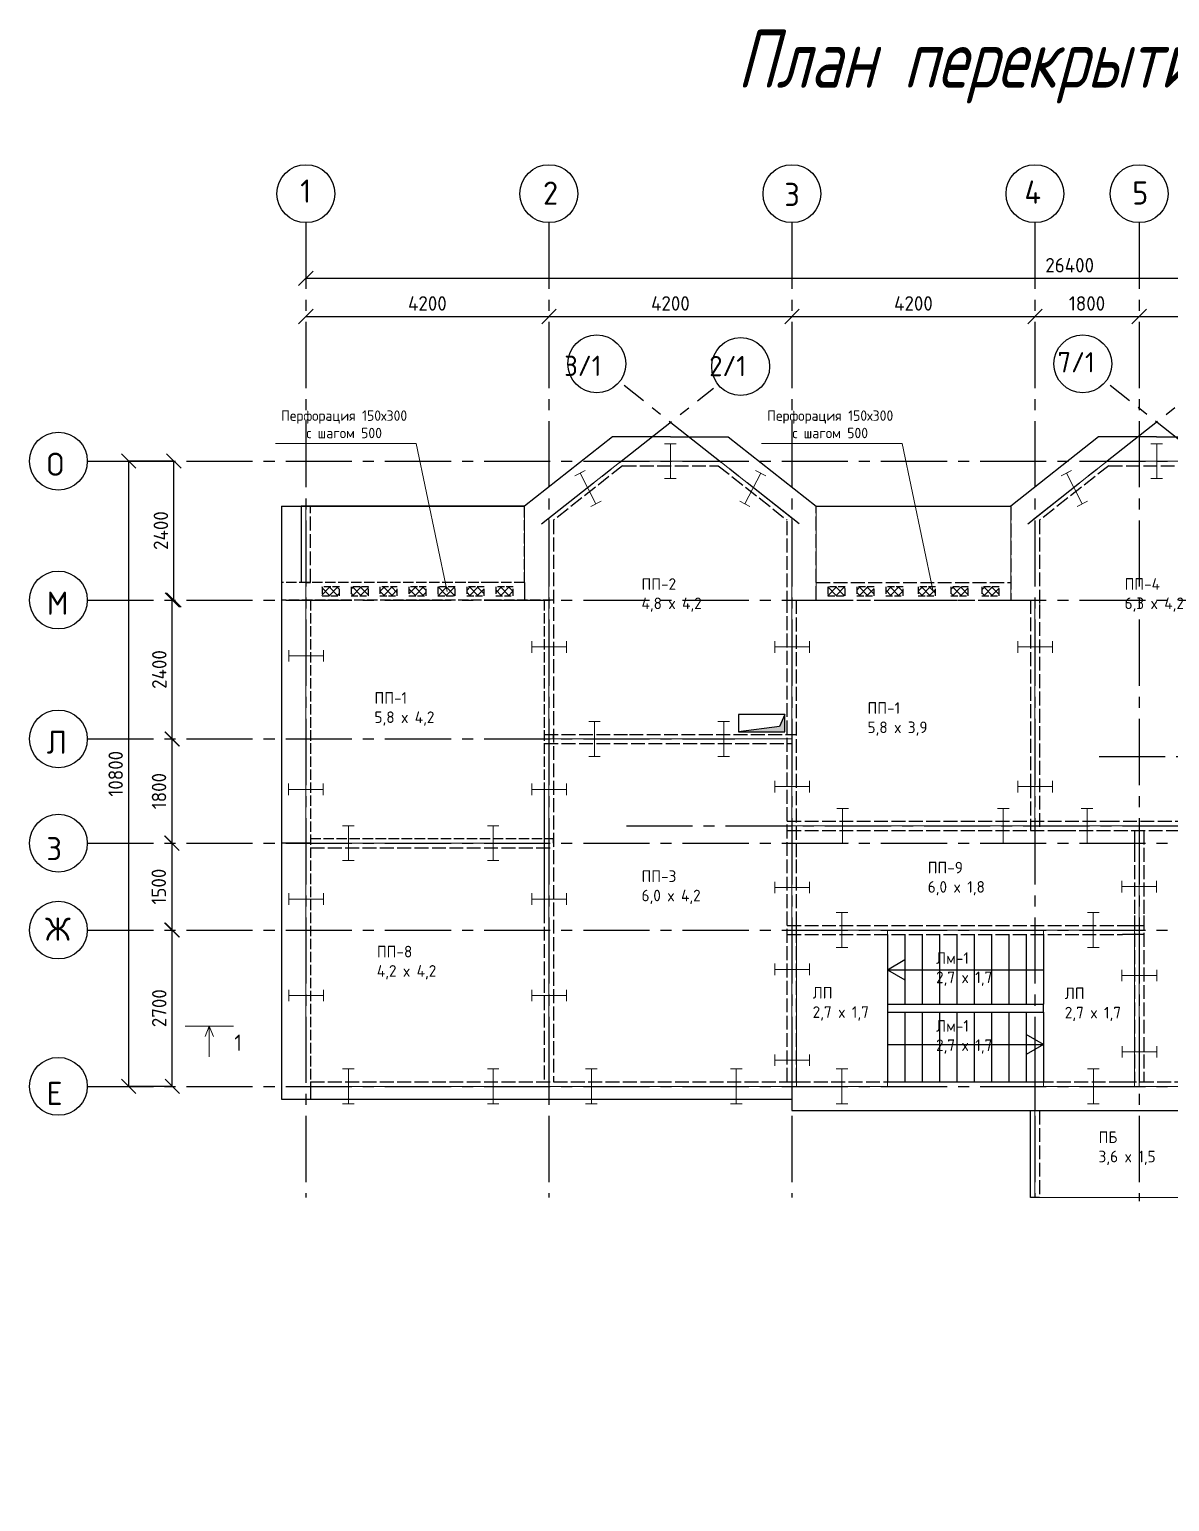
# Model space of a CAD drawing. Header units: millimetres. Extents: x -257254 to 390979, y -202328 to 355504.
# Drawn here: x 125072 to 144776, y 89414 to 114842 of the extents above; entities that cross this region are included whole.
import ezdxf

# ---------------------------------------------------------------- set-up
doc = ezdxf.new("R2010")
doc.units = ezdxf.units.MM
doc.linetypes.add('ACAD_ISO02W100', pattern=[15, 12, -3])
doc.linetypes.add('CENTER2', pattern=[28.575, 19.05, -3.175, 3.175, -3.175])
doc.layers.get('0').update_dxf_attribs({"lineweight": 25})
for name, color, linetype, lineweight in [('Аннотации', 3, 'Continuous', 15), ('перекрытия 2', 3, 'Continuous', 9), ('покрытия', 6, 'Continuous', 18), ('Текст', 255, 'Continuous', 20)]:
    doc.layers.add(name, color=color, linetype=linetype, lineweight=lineweight)
doc.layers.add('оси', color=1, linetype='CENTER2')
doc.layers.add('разрез', color=40, linetype='Continuous')
doc.styles.get("Standard").update_dxf_attribs({"font": 'GOST_Common.ttf'})
doc.styles.add('стиль2', font='GOST_Common.ttf', dxfattribs={"height": 2000})
doc.dimstyles.new('ISO-25', dxfattribs={"dimtxt": 250, "dimasz": 250, "dimexe": 1.25, "dimexo": 0.625, "dimgap": 100, "dimtad": 1, "dimdec": 0, "dimtxsty": 'Standard', "dimblk": 'OBLIQUE', "dimcen": 2.5, "dimadec": 0, "dimazin": 0, "dimtfac": 1, "dimtdec": 0, "dimtmove": 0, "dimatfit": 3, "dimfxl": 1, "dimarcsym": 0})

# ---------------------------------------------------------------- blocks, each defined once
blk = doc.blocks.new('_Oblique')
at = {"color": 0, "linetype": 'ByBlock', "lineweight": -2}
blk.add_line((-0.5, -0.5), (0.5, 0.5), dxfattribs=at)
blk = doc.blocks.new('*D71')
at = {"color": 0, "lineweight": -2, "ltscale": 50, "transparency": 16777216}
for p, q in [((127533, 99286), (127542, 99286)), ((127541, 96586), (127541, 99286)), ((127541, 96586), (127542, 96586))]:
    blk.add_line(p, q, dxfattribs=at)
at = {"color": 0, "lineweight": -2, "ltscale": 50, "transparency": 16777216, "xscale": 250, "yscale": 250, "zscale": 250}
for p, rotation in [((127541, 99286), 90), ((127541, 96586), 270)]:
    blk.add_blockref('_Oblique', p, dxfattribs=dict(at, rotation=rotation))
at = {"color": 0, "ltscale": 50, "transparency": 16777216, "insert": (127316, 97936), "char_height": 250, "attachment_point": 5, "rotation": 90}
blk.add_mtext('2700', dxfattribs=at)
blk = doc.blocks.new('*D72')
at = {"color": 0, "lineweight": -2, "ltscale": 50, "transparency": 16777216}
for p, q in [((127537, 100786), (127537, 102586)), ((127538, 102586), (127538, 102586)), ((127538, 100786), (127538, 100786))]:
    blk.add_line(p, q, dxfattribs=at)
at = {"color": 0, "lineweight": -2, "ltscale": 50, "transparency": 16777216, "xscale": 250, "yscale": 250, "zscale": 250}
for p, rotation in [((127537, 102586), 90), ((127537, 100786), 270)]:
    blk.add_blockref('_Oblique', p, dxfattribs=dict(at, rotation=rotation))
at = {"color": 0, "ltscale": 50, "transparency": 16777216, "insert": (127312, 101686), "char_height": 250, "attachment_point": 5, "rotation": 90}
blk.add_mtext('1800', dxfattribs=at)
blk = doc.blocks.new('*D99')
at = {"color": 0, "lineweight": -2, "ltscale": 50, "transparency": 16777216}
for p, q in [((127569, 104986), (127541, 104986)), ((127542, 102586), (127542, 104986)), ((127543, 102586), (127543, 102586))]:
    blk.add_line(p, q, dxfattribs=at)
at = {"color": 0, "lineweight": -2, "ltscale": 50, "transparency": 16777216, "xscale": 250, "yscale": 250, "zscale": 250}
for p, rotation in [((127542, 104986), 90), ((127542, 102586), 270)]:
    blk.add_blockref('_Oblique', p, dxfattribs=dict(at, rotation=rotation))
at = {"color": 0, "ltscale": 50, "transparency": 16777216, "insert": (127317, 103786), "char_height": 250, "attachment_point": 5, "rotation": 90}
blk.add_mtext('2400', dxfattribs=at)
blk = doc.blocks.new('*D100')
at = {"color": 0, "lineweight": -2, "ltscale": 50, "transparency": 16777216}
for p, q in [((127028, 107386), (127571, 107386)), ((127569, 104986), (127569, 107386)), ((127570, 104986), (127571, 104986))]:
    blk.add_line(p, q, dxfattribs=at)
at = {"color": 0, "lineweight": -2, "ltscale": 50, "transparency": 16777216, "xscale": 250, "yscale": 250, "zscale": 250}
for p, rotation in [((127569, 107386), 90), ((127569, 104986), 270)]:
    blk.add_blockref('_Oblique', p, dxfattribs=dict(at, rotation=rotation))
at = {"color": 0, "ltscale": 50, "transparency": 16777216, "insert": (127344, 106186), "char_height": 250, "attachment_point": 5, "rotation": 90}
blk.add_mtext('2400', dxfattribs=at)
blk = doc.blocks.new('*D84')
at = {"color": 0, "lineweight": -2, "ltscale": 50, "transparency": 16777216}
for p, q in [((129850, 109885), (129850, 109886)), ((129850, 109884), (134050, 109884)), ((134050, 109885), (134050, 109886))]:
    blk.add_line(p, q, dxfattribs=at)
at = {"color": 0, "lineweight": -2, "ltscale": 50, "transparency": 16777216, "xscale": 250, "yscale": 250, "zscale": 250, "rotation": 180}
blk.add_blockref('_Oblique', (129850, 109884), dxfattribs=at)
at = {"color": 0, "lineweight": -2, "ltscale": 50, "transparency": 16777216, "xscale": 250, "yscale": 250, "zscale": 250}
blk.add_blockref('_Oblique', (134050, 109884), dxfattribs=at)
at = {"color": 0, "ltscale": 50, "transparency": 16777216, "insert": (131950, 110109), "char_height": 250, "attachment_point": 5}
blk.add_mtext('4200', dxfattribs=at)
blk = doc.blocks.new('*D85')
at = {"color": 0, "lineweight": -2, "ltscale": 50, "transparency": 16777216}
for p, q in [((134050, 109885), (134050, 109886)), ((134050, 109884), (138250, 109884)), ((138250, 109885), (138250, 109886))]:
    blk.add_line(p, q, dxfattribs=at)
at = {"color": 0, "lineweight": -2, "ltscale": 50, "transparency": 16777216, "xscale": 250, "yscale": 250, "zscale": 250, "rotation": 180}
blk.add_blockref('_Oblique', (134050, 109884), dxfattribs=at)
at = {"color": 0, "lineweight": -2, "ltscale": 50, "transparency": 16777216, "xscale": 250, "yscale": 250, "zscale": 250}
blk.add_blockref('_Oblique', (138250, 109884), dxfattribs=at)
at = {"color": 0, "ltscale": 50, "transparency": 16777216, "insert": (136150, 110109), "char_height": 250, "attachment_point": 5}
blk.add_mtext('4200', dxfattribs=at)
blk = doc.blocks.new('*D86')
at = {"color": 0, "lineweight": -2, "ltscale": 50, "transparency": 16777216}
for p, q in [((138250, 109885), (138250, 109886)), ((138250, 109884), (142450, 109884)), ((142450, 109885), (142450, 109886))]:
    blk.add_line(p, q, dxfattribs=at)
at = {"color": 0, "lineweight": -2, "ltscale": 50, "transparency": 16777216, "xscale": 250, "yscale": 250, "zscale": 250, "rotation": 180}
blk.add_blockref('_Oblique', (138250, 109884), dxfattribs=at)
at = {"color": 0, "lineweight": -2, "ltscale": 50, "transparency": 16777216, "xscale": 250, "yscale": 250, "zscale": 250}
blk.add_blockref('_Oblique', (142450, 109884), dxfattribs=at)
at = {"color": 0, "ltscale": 50, "transparency": 16777216, "insert": (140350, 110109), "char_height": 250, "attachment_point": 5}
blk.add_mtext('4200', dxfattribs=at)
blk = doc.blocks.new('*D87')
at = {"color": 0, "lineweight": -2, "ltscale": 50, "transparency": 16777216}
for p, q in [((142450, 109885), (142450, 109886)), ((142450, 109884), (144250, 109884)), ((144250, 109884), (144250, 109883))]:
    blk.add_line(p, q, dxfattribs=at)
at = {"color": 0, "lineweight": -2, "ltscale": 50, "transparency": 16777216, "xscale": 250, "yscale": 250, "zscale": 250, "rotation": 180}
blk.add_blockref('_Oblique', (142450, 109884), dxfattribs=at)
at = {"color": 0, "lineweight": -2, "ltscale": 50, "transparency": 16777216, "xscale": 250, "yscale": 250, "zscale": 250}
blk.add_blockref('_Oblique', (144250, 109884), dxfattribs=at)
at = {"color": 0, "ltscale": 50, "transparency": 16777216, "insert": (143350, 110109), "char_height": 250, "attachment_point": 5}
blk.add_mtext('1800', dxfattribs=at)
blk = doc.blocks.new('*D88')
at = {"color": 0, "lineweight": -2, "ltscale": 50, "transparency": 16777216}
for p, q in [((144250, 109884), (144250, 109883)), ((144250, 109884), (146650, 109884)), ((146650, 109884), (146650, 109883))]:
    blk.add_line(p, q, dxfattribs=at)
at = {"color": 0, "lineweight": -2, "ltscale": 50, "transparency": 16777216, "xscale": 250, "yscale": 250, "zscale": 250, "rotation": 180}
blk.add_blockref('_Oblique', (144250, 109884), dxfattribs=at)
at = {"color": 0, "lineweight": -2, "ltscale": 50, "transparency": 16777216, "xscale": 250, "yscale": 250, "zscale": 250}
blk.add_blockref('_Oblique', (146650, 109884), dxfattribs=at)
at = {"color": 0, "ltscale": 50, "transparency": 16777216, "insert": (145450, 110109), "char_height": 250, "attachment_point": 5}
blk.add_mtext('2400', dxfattribs=at)
blk = doc.blocks.new('*D91')
at = {"color": 0, "lineweight": -2, "ltscale": 50, "transparency": 16777216}
for p, q in [((127533, 100786), (127533, 99286)), ((127534, 100786), (127534, 100786)), ((127541, 99286), (127532, 99286))]:
    blk.add_line(p, q, dxfattribs=at)
at = {"color": 0, "lineweight": -2, "ltscale": 50, "transparency": 16777216, "xscale": 250, "yscale": 250, "zscale": 250}
for p, rotation in [((127533, 100786), 90), ((127533, 99286), 270)]:
    blk.add_blockref('_Oblique', p, dxfattribs=dict(at, rotation=rotation))
at = {"color": 0, "ltscale": 50, "transparency": 16777216, "insert": (127308, 100036), "char_height": 250, "attachment_point": 5, "rotation": 90}
blk.add_mtext('1500', dxfattribs=at)
blk = doc.blocks.new('*D95')
at = {"color": 0, "lineweight": -2, "transparency": 16777216}
for p, q in [((127543, 107386), (126788, 107386)), ((126788, 96586), (126789, 107386)), ((127541, 96586), (126787, 96586))]:
    blk.add_line(p, q, dxfattribs=at)
at = {"color": 0, "lineweight": -2, "transparency": 16777216, "xscale": 250, "yscale": 250, "zscale": 250}
for p, rotation in [((126789, 107386), 89.99336854406646), ((126788, 96586), 269.9933685440664)]:
    blk.add_blockref('_Oblique', p, dxfattribs=dict(at, rotation=rotation))
at = {"color": 0, "transparency": 16777216, "insert": (126563, 101986), "char_height": 250, "attachment_point": 5, "rotation": 89.9934}
blk.add_mtext('10800', dxfattribs=at)
blk = doc.blocks.new('*D96')
at = {"color": 0, "lineweight": -2, "transparency": 16777216}
for p, q in [((129850, 110544), (129850, 110543)), ((129850, 110544), (156250, 110544)), ((156250, 110393), (156250, 110546))]:
    blk.add_line(p, q, dxfattribs=at)
at = {"color": 0, "lineweight": -2, "transparency": 16777216, "xscale": 250, "yscale": 250, "zscale": 250, "rotation": 180}
blk.add_blockref('_Oblique', (129850, 110544), dxfattribs=at)
at = {"color": 0, "lineweight": -2, "transparency": 16777216, "xscale": 250, "yscale": 250, "zscale": 250}
blk.add_blockref('_Oblique', (156250, 110544), dxfattribs=at)
at = {"color": 0, "transparency": 16777216, "insert": (143050, 110769), "char_height": 250, "attachment_point": 5}
blk.add_mtext('26400', dxfattribs=at)

msp = doc.modelspace()

# ---------------------------------------------------------------- hatches: boundary and pattern name
h = msp.add_hatch(color=256)
h.dxf.hatch_style = 1
h.paths.add_polyline_path([(138125.20859, 103009.89769), (138033.16193, 102803.87204), (137325.20859, 102709.89769), (138125.20859, 102709.89769)])
at = {"layer": 'разрез'}
h = msp.add_hatch(dxfattribs=at)
h.set_pattern_fill('NET', color=256, scale=30, angle=45)
h.paths.add_polyline_path([(130430.00184, 105211.19097), (130130.00184, 105211.19097), (130130.00184, 105061.19097), (130430.00184, 105061.19097)])
h.paths.add_polyline_path([(130930.00184, 105211.19097), (130630.00184, 105211.19097), (130630.00184, 105061.19097), (130930.00184, 105061.19097)])
h.paths.add_polyline_path([(131430.00184, 105211.19097), (131130.00184, 105211.19097), (131130.00184, 105061.19097), (131430.00184, 105061.19097)])
h.paths.add_polyline_path([(131930.00184, 105211.19097), (131630.00184, 105211.19097), (131630.00184, 105061.19097), (131930.00184, 105061.19097)])
h.paths.add_polyline_path([(132430.00184, 105211.19097), (132130.00184, 105211.19097), (132130.00184, 105061.19097), (132430.00184, 105061.19097)])
h.paths.add_polyline_path([(132930.00184, 105211.19097), (132630.00184, 105211.19097), (132630.00184, 105061.19097), (132930.00184, 105061.19097)])
h.paths.add_polyline_path([(133430.00184, 105211.19097), (133130.00184, 105211.19097), (133130.00184, 105061.19097), (133430.00184, 105061.19097)])
h.paths.add_polyline_path([(139170.00184, 105211.19097), (138870.00184, 105211.19097), (138870.00184, 105061.19097), (139170.00184, 105061.19097)])
h.paths.add_polyline_path([(139670.00184, 105211.19097), (139370.00184, 105211.19097), (139370.00184, 105061.19097), (139670.00184, 105061.19097)])
h.paths.add_polyline_path([(140170.00184, 105211.19097), (139870.00184, 105211.19097), (139870.00184, 105061.19097), (140170.00184, 105061.19097)])
h.paths.add_polyline_path([(140729.96775, 105211.19097), (140429.96775, 105211.19097), (140429.96775, 105061.19097), (140729.96775, 105061.19097)])
h.paths.add_polyline_path([(141297.85946, 105211.19097), (140997.85946, 105211.19097), (140997.85946, 105061.19097), (141297.85946, 105061.19097)])
h.paths.add_polyline_path([(141830.00184, 105211.19097), (141530.00184, 105211.19097), (141530.00184, 105061.19097), (141830.00184, 105061.19097)])
h.paths.add_polyline_path([(147570.00184, 105211.19097), (147270.00184, 105211.19097), (147270.00184, 105061.19097), (147570.00184, 105061.19097)])
h.paths.add_polyline_path([(148070.00184, 105211.19097), (147770.00184, 105211.19097), (147770.00184, 105061.19097), (148070.00184, 105061.19097)])
h.paths.add_polyline_path([(148570.00184, 105211.19097), (148270.00184, 105211.19097), (148270.00184, 105061.19097), (148570.00184, 105061.19097)])
h.paths.add_polyline_path([(149070.00184, 105211.19097), (148770.00184, 105211.19097), (148770.00184, 105061.19097), (149070.00184, 105061.19097)])
h.paths.add_polyline_path([(149570.00184, 105211.19097), (149270.00184, 105211.19097), (149270.00184, 105061.19097), (149570.00184, 105061.19097)])
h.paths.add_polyline_path([(150070.00184, 105211.19097), (149770.00184, 105211.19097), (149770.00184, 105061.19097), (150070.00184, 105061.19097)])
h.paths.add_polyline_path([(150570.00184, 105211.19097), (150270.00184, 105211.19097), (150270.00184, 105061.19097), (150570.00184, 105061.19097)])
h.paths.add_polyline_path([(155275.00184, 100506.25685), (155125.00184, 100506.25685), (155125.00184, 100206.25685), (155275.00184, 100206.25685)])
h.paths.add_polyline_path([(155275.00184, 100006.25685), (155125.00184, 100006.25685), (155125.00184, 99706.25685), (155275.00184, 99706.25685)])
h.paths.add_polyline_path([(155275.00184, 99506.25685), (155125.00184, 99506.25685), (155125.00184, 99206.25685), (155275.00184, 99206.25685)])
h.paths.add_polyline_path([(155275.00184, 99006.25685), (155125.00184, 99006.25685), (155125.00184, 98706.25685), (155275.00184, 98706.25685)])
h.paths.add_polyline_path([(155275.00184, 98506.25685), (155125.00184, 98506.25685), (155125.00184, 98206.25685), (155275.00184, 98206.25685)])
h.paths.add_polyline_path([(155275.00184, 98006.25685), (155125.00184, 98006.25685), (155125.00184, 97706.25685), (155275.00184, 97706.25685)])
h.paths.add_polyline_path([(155275.00184, 97506.25685), (155125.00184, 97506.25685), (155125.00184, 97206.25685), (155275.00184, 97206.25685)])
h.paths.add_polyline_path([(155275.00184, 91766.25685), (155125.00184, 91766.25685), (155125.00184, 91479.303), (155275.00184, 91479.1938)])
h.paths.add_polyline_path([(155275.00184, 91266.25685), (155125.00184, 91266.25685), (155125.00184, 90966.25685), (155275.00184, 90966.25685)])
h.paths.add_polyline_path([(155275.00184, 90766.25685), (155125.00184, 90766.25685), (155125.00184, 90466.25685), (155275.00184, 90466.25685)])
h.paths.add_polyline_path([(155275.00184, 90266.25685), (155125.00184, 90266.25685), (155125.00184, 89966.25685), (155275.00184, 89966.25685)])
h.paths.add_polyline_path([(155275.00184, 89766.25685), (155125.00184, 89766.25685), (155125.00184, 89466.25685), (155275.00184, 89466.25685)])
h.paths.add_polyline_path([(155275.00184, 89266.25685), (155125.00184, 89266.25685), (155125.00184, 88966.25685), (155275.00184, 88966.25685)])
h.paths.add_polyline_path([(155275.00184, 83366.25685), (155125.00184, 83366.25685), (155125.00184, 83066.25685), (155275.00184, 83066.25685)])
h.paths.add_polyline_path([(155275.00184, 82866.25685), (155125.00184, 82866.25685), (155125.00184, 82566.25685), (155275.00184, 82566.25685)])
h.paths.add_polyline_path([(155275.00184, 82366.25685), (155125.00184, 82366.25685), (155125.00184, 82066.25685), (155275.00184, 82066.25685)])
h.paths.add_polyline_path([(155275.00184, 81866.25685), (155125.00184, 81866.25685), (155125.00184, 81566.25685), (155275.00184, 81566.25685)])
h.paths.add_polyline_path([(155275.00184, 81366.25685), (155125.00184, 81366.25685), (155125.00184, 81066.25685), (155275.00184, 81066.25685)])
h.paths.add_polyline_path([(155275.00184, 80866.25685), (155125.00184, 80866.25685), (155125.00184, 80566.25685), (155275.00184, 80566.25685)])
h.paths.add_polyline_path([(155275.00184, 80366.25685), (155125.00184, 80366.25685), (155125.00184, 80066.25685), (155275.00184, 80066.25685)])

# ---------------------------------------------------------------- linework, layer by layer
at = {"ltscale": 20}
for p, q in [((135150.00184, 107806.19097), (133630.00184, 106606.19097)), ((136150.00184, 107806.19097), (135150.00184, 107806.19097)), ((136150.00184, 107806.19097), (137150.00184, 107806.19097)), ((137150.00184, 107806.19097), (138670.00184, 106606.19097)), ((143550.00184, 107806.19097), (142030.00184, 106606.19097)), ((144550.00184, 107806.19097), (143550.00184, 107806.19097)), ((144550.00184, 107806.19097), (145550.00184, 107806.19097)), ((129430.00184, 106606.19097), (133630.00184, 106606.19097)), ((129430.00184, 106606.19097), (129430.00184, 96366.19097)), ((138670.00184, 106606.19097), (142030.00184, 106606.19097)), ((133970.00184, 101780.95549), (133970.00184, 99643.83126)), ((134130.00184, 100786.19097), (134130.00184, 100866.19097)), ((144170.00184, 100866.19097), (144170.00184, 100536.19097)), ((139900.00184, 99206.19097), (139900.00184, 96666.19097)), ((139900.00184, 99206.19097), (139900.00184, 97956.19097)), ((140200.00184, 99206.19097), (140200.00184, 98006.19097)), ((140500.00184, 99206.19097), (140500.00184, 98006.19097)), ((140800.00184, 99206.19097), (140800.00184, 98006.19097)), ((141100.00184, 99206.19097), (141100.00184, 98006.19097)), ((141400.00184, 99206.19097), (141400.00184, 98006.19097)), ((141700.00184, 99206.19097), (141700.00184, 98006.19097)), ((142000.00184, 99206.19097), (142000.00184, 98006.19097)), ((142300.00184, 99206.19097), (142300.00184, 98006.19097)), ((142600.00184, 99206.19097), (142600.00184, 98006.19097)), ((139900.00184, 98601.19097), (140200.00184, 98774.39605)), ((139900.00184, 98601.19097), (142600.00184, 98601.19097)), ((139900.00184, 98601.19097), (140200.00184, 98427.98588)), ((139900.00184, 97956.19097), (139900.00184, 96666.19097)), ((140200.00184, 97866.19097), (140200.00184, 96666.19097)), ((140500.00184, 97866.19097), (140500.00184, 96666.19097)), ((140800.00184, 97866.19097), (140800.00184, 96666.19097)), ((141100.00184, 97866.19097), (141100.00184, 96666.19097)), ((141400.00184, 97866.19097), (141400.00184, 96666.19097)), ((141700.00184, 97866.19097), (141700.00184, 96666.19097)), ((142000.00184, 97866.19097), (142000.00184, 96666.19097)), ((142300.00184, 97866.19097), (142300.00184, 96666.19097)), ((142600.00184, 97866.19097), (142600.00184, 96666.19097)), ((142600.00184, 97311.19097), (142300.00184, 97484.39605)), ((139900.00184, 97311.19097), (142600.00184, 97311.19097)), ((142600.00184, 97311.19097), (142300.00184, 97137.98588)), ((138250.00184, 96666.19097), (138330.00184, 96666.19097)), ((129430.00184, 96366.19097), (138250.00184, 96366.19097))]:
    msp.add_line(p, q, dxfattribs=at)
at = {"linetype": 'ACAD_ISO02W100', "ltscale": 20}
for p, q in [((135323.58307, 107306.19097), (134130.00184, 106363.88999)), ((135323.58307, 107306.19097), (136976.42061, 107306.19097)), ((136976.42061, 107306.19097), (138170.00184, 106363.88999)), ((143723.63487, 107306.19097), (142530.00184, 106363.88999)), ((143723.63487, 107306.19097), (145376.42061, 107306.19097)), ((129930.00184, 105286.19097), (129930.00184, 106606.19097)), ((138670.00184, 105286.19097), (138670.00184, 106606.19097)), ((142030.00184, 106606.19097), (142030.00184, 104986.19097)), ((134130.00184, 106363.88999), (134130.00184, 96666.19097)), ((138170.00184, 104906.19097), (138170.00184, 106363.88999)), ((142530.00184, 106363.88999), (142530.00184, 104906.19097)), ((138670.00184, 105286.19097), (141676.76365, 105286.19097)), ((138670.00184, 104986.19097), (138670.00184, 105286.19097)), ((141676.76365, 105286.19097), (142030.00184, 105286.19097)), ((138170.00184, 104986.19097), (141726.76365, 104986.19097)), ((138170.00184, 96666.19097), (138170.00184, 104906.19097)), ((138330.00184, 100545.06921), (138330.00184, 104986.19097)), ((141726.76365, 104986.19097), (142530.00184, 104986.19097)), ((142370.00184, 104986.19097), (142370.00184, 101805.6202)), ((142530.00184, 104906.19097), (142530.00184, 101006.19097)), ((133970.00184, 102666.19097), (135440.00184, 102666.19097)), ((133970.00184, 102506.19097), (138250.00184, 102506.19097)), ((135440.00184, 102666.19097), (138330.00184, 102666.19097)), ((142370.00184, 101805.6202), (142370.00184, 101006.19097)), ((138170.00184, 101166.19097), (143672.59822, 101166.19097)), ((138170.00184, 101006.19097), (142914.96418, 101006.19097)), ((142914.96418, 101006.19097), (146730.00184, 101006.19097)), ((143672.59822, 101166.19097), (146730.00184, 101166.19097)), ((144170.00184, 101006.19097), (144170.00184, 99536.19097)), ((144330.00184, 101006.19097), (144330.00184, 99536.19097)), ((129930.00184, 100706.19097), (134130.00184, 100706.19097)), ((138330.00184, 96666.19097), (138330.00184, 100545.06921)), ((133970.00184, 99643.83126), (133970.00184, 96666.19097)), ((144170.00184, 99536.19097), (144170.00184, 96666.19097)), ((144330.00184, 99536.19097), (144330.00184, 96666.19097)), ((138170.00184, 99366.19097), (143962.28935, 99366.19097)), ((138170.00184, 99206.19097), (143962.28935, 99206.19097)), ((129930.00184, 96666.19097), (143962.28935, 96666.19097)), ((143962.28935, 96666.19097), (145547.69517, 96666.19097)), ((142530.00184, 96166.19097), (142530.00184, 94666.19097))]:
    msp.add_line(p, q, dxfattribs=at)
at = {"ltscale": 50}
for p, q in [((129930.00184, 106606.19097), (129770.00184, 106606.19097)), ((129770.00184, 106606.19097), (129770.00184, 105286.19097)), ((129850.00184, 105286.19097), (129930.00184, 105286.19097)), ((133630.00184, 105286.19097), (133630.00184, 104986.19097)), ((134130.00184, 102586.19097), (134130.00184, 102666.19097)), ((129930.00184, 100786.19097), (129430.00184, 100786.19097)), ((138330.00184, 99286.19097), (138330.00184, 99366.19097)), ((144330.00184, 99206.19097), (143962.28935, 99206.19097)), ((139900.00184, 98006.19097), (142600.00184, 98006.19097)), ((142600.00184, 97866.19097), (142600.00184, 98006.19097)), ((139900.00184, 97866.19097), (142600.00184, 97866.19097)), ((129930.00184, 96666.19097), (129930.00184, 96366.19097)), ((134050.00184, 96666.19097), (134050.00184, 96366.19097)), ((138250.00184, 96666.19097), (138250.00184, 96166.19097)), ((139900.00184, 96666.19097), (142600.00184, 96666.19097)), ((142450.00184, 96666.19097), (142450.00184, 96166.19097)), ((138250.00184, 96166.19097), (146730.00184, 96166.19097))]:
    msp.add_line(p, q, dxfattribs=at)
for p, q in [((133630.00184, 106606.19097), (129850.00184, 106606.19097)), ((138125.20859, 103009.89769), (138033.16193, 102803.87204)), ((138033.16193, 102803.87204), (137325.20859, 102709.89769)), ((142370.00184, 94666.19097), (142370.00184, 96166.19097)), ((142370.00184, 96166.19097), (142530.00184, 96166.19097)), ((142530.00184, 94666.19097), (142370.00184, 94666.19097))]:
    msp.add_line(p, q)
at = {"linetype": 'ACAD_ISO02W100', "ltscale": 15}
for p, q in [((133630.00184, 105286.19097), (133630.00184, 106606.19097)), ((133061.849, 105286.19097), (129430.00184, 105286.19097)), ((133630.00184, 105286.19097), (133061.849, 105286.19097)), ((133111.849, 104986.19097), (129430.00184, 104986.19097)), ((129930.00184, 104986.19097), (129930.00184, 96666.19097)), ((134130.00184, 104986.19097), (133111.849, 104986.19097)), ((133970.00184, 104986.19097), (133970.00184, 101780.95549)), ((129930.00184, 100866.19097), (134130.00184, 100866.19097))]:
    msp.add_line(p, q, dxfattribs=at)
at = {"linetype": 'ACAD_ISO02W100', "ltscale": 50}
msp.add_line((143962.28935, 99366.19097), (144330.00184, 99366.19097), dxfattribs=at)
at = {"linetype": 'ACAD_ISO02W100', "ltscale": 10}
for points in [[(130130.00184, 105211.19097), (130130.00184, 105061.19097), (130430.00184, 105061.19097), (130430.00184, 105211.19097), (130130.00184, 105211.19097)], [(130630.00184, 105211.19097), (130630.00184, 105061.19097), (130930.00184, 105061.19097), (130930.00184, 105211.19097), (130630.00184, 105211.19097)], [(131130.00184, 105211.19097), (131130.00184, 105061.19097), (131430.00184, 105061.19097), (131430.00184, 105211.19097), (131130.00184, 105211.19097)], [(131630.00184, 105211.19097), (131630.00184, 105061.19097), (131930.00184, 105061.19097), (131930.00184, 105211.19097), (131630.00184, 105211.19097)], [(132130.00184, 105211.19097), (132130.00184, 105061.19097), (132430.00184, 105061.19097), (132430.00184, 105211.19097), (132130.00184, 105211.19097)], [(132630.00184, 105211.19097), (132630.00184, 105061.19097), (132930.00184, 105061.19097), (132930.00184, 105211.19097), (132630.00184, 105211.19097)], [(133130.00184, 105211.19097), (133130.00184, 105061.19097), (133430.00184, 105061.19097), (133430.00184, 105211.19097), (133130.00184, 105211.19097)], [(138870.00184, 105211.19097), (138870.00184, 105061.19097), (139170.00184, 105061.19097), (139170.00184, 105211.19097), (138870.00184, 105211.19097)], [(139370.00184, 105211.19097), (139370.00184, 105061.19097), (139670.00184, 105061.19097), (139670.00184, 105211.19097), (139370.00184, 105211.19097)], [(139870.00184, 105211.19097), (139870.00184, 105061.19097), (140170.00184, 105061.19097), (140170.00184, 105211.19097), (139870.00184, 105211.19097)], [(140429.96775, 105211.19097), (140429.96775, 105061.19097), (140729.96775, 105061.19097), (140729.96775, 105211.19097), (140429.96775, 105211.19097)], [(140997.85946, 105211.19097), (140997.85946, 105061.19097), (141297.85946, 105061.19097), (141297.85946, 105211.19097), (140997.85946, 105211.19097)], [(141530.00184, 105211.19097), (141530.00184, 105061.19097), (141830.00184, 105061.19097), (141830.00184, 105211.19097), (141530.00184, 105211.19097)]]:
    msp.add_lwpolyline(points, dxfattribs=at)
msp.add_lwpolyline([(138125.20859, 103009.89769), (137325.20859, 103009.89769), (137325.20859, 102709.89769), (138125.20859, 102709.89769)], close=True)
at = {"ltscale": 50}
for centre in [(129850.00184, 112004.91107), (134050.00184, 112004.91107), (138250.00184, 112004.91107), (142450.00184, 112004.91107), (144250.00184, 112004.91107), (134876.82434, 109066.0773), (137363.73883, 109019.15057), (143276.82434, 109066.0773), (125572.49238, 107386.19097), (125572.49238, 104986.19097), (125572.49238, 102586.19097), (125572.49238, 100786.19097), (125572.49238, 99286.19097), (125572.49238, 96586.19097)]:
    msp.add_circle(centre, 500, dxfattribs=at)
at = {"layer": 'оси', "ltscale": 60}
for p, q in [((129850.00184, 111504.91107), (129850.00184, 94666.19097)), ((134050.00184, 111504.91107), (134050.00184, 94666.19097)), ((138250.00184, 111504.91107), (138250.00184, 94666.19097)), ((142450.00184, 111504.91107), (142450.00184, 94666.19097)), ((144250.00184, 111504.91107), (144250.00184, 94603.72332)), ((133924.64352, 106300.94383), (136892.96117, 108644.3525)), ((138373.60875, 106300.94383), (135348.28716, 108689.3556)), ((142323.85393, 106302.51254), (145292.17158, 108645.92121)), ((146772.81916, 106302.51254), (143747.49758, 108690.92432)), ((126072.49238, 107386.19097), (147933.21725, 107386.19097)), ((126072.49238, 104986.19097), (162045.96662, 104986.19097)), ((126072.49238, 102586.19097), (137260.44165, 102586.19097)), ((143557.96945, 102286.19097), (162028.16059, 102286.19097)), ((135390.00184, 101086.19097), (161984.37252, 101086.19097)), ((126072.49238, 100786.19097), (156670.00184, 100786.19097)), ((126072.49238, 99286.19097), (150770.00184, 99286.19097)), ((126072.49238, 96586.19097), (161984.37252, 96586.19097))]:
    msp.add_line(p, q, dxfattribs=at)
at = {"layer": 'перекрытия 2', "ltscale": 50}
for p, q in [((136149.92013, 107686.19097), (136049.92013, 107686.19097)), ((136049.92013, 107686.19097), (136249.92013, 107686.19097)), ((136149.92013, 107086.19097), (136149.92013, 107686.19097)), ((144553.78202, 107686.19097), (144453.78202, 107686.19097)), ((144453.78202, 107686.19097), (144653.78202, 107686.19097)), ((144553.78202, 107086.19097), (144553.78202, 107686.19097)), ((134050.00184, 106399.91093), (135296.13601, 107386.19097)), ((135296.13601, 107386.19097), (137003.70425, 107386.19097)), ((137003.70425, 107386.19097), (138250.00184, 106398.52822)), ((142422.88024, 106380.17695), (143696.51327, 107386.19097)), ((145411.05078, 107386.19097), (143696.51327, 107386.19097)), ((134677.67086, 107224.98598), (134499.91379, 107133.32125)), ((134588.79232, 107179.15361), (134677.67086, 107224.98598)), ((134863.78653, 106645.8824), (134588.79232, 107179.15361)), ((136149.92013, 107086.19097), (136049.92013, 107086.19097)), ((136049.92013, 107086.19097), (136249.92013, 107086.19097)), ((137436.05373, 106645.8824), (137711.04794, 107179.15361)), ((137711.04794, 107179.15361), (137622.1694, 107224.98598)), ((137622.1694, 107224.98598), (137799.92647, 107133.32125)), ((143081.53275, 107224.98598), (142903.77568, 107133.32125)), ((142992.65422, 107179.15361), (143081.53275, 107224.98598)), ((143267.64843, 106645.8824), (142992.65422, 107179.15361)), ((144553.78202, 107086.19097), (144453.78202, 107086.19097)), ((144453.78202, 107086.19097), (144653.78202, 107086.19097)), ((129850.00184, 106606.19097), (129850.00184, 105286.19097)), ((134952.66507, 106691.71477), (134774.908, 106600.05004)), ((134863.78653, 106645.8824), (134952.66507, 106691.71477)), ((137436.05373, 106645.8824), (137347.17519, 106691.71477)), ((137347.17519, 106691.71477), (137524.93226, 106600.05004)), ((138670.00184, 106606.19097), (142030.00184, 106606.19097)), ((143356.52696, 106691.71477), (143178.76989, 106600.05004)), ((143267.64843, 106645.8824), (143356.52696, 106691.71477)), ((138250.00184, 106398.52822), (138250.00184, 104986.19097)), ((129850.00184, 105286.19097), (129850.00184, 100786.19097)), ((134050.00184, 100786.19097), (134050.00184, 104986.19097)), ((138250.00184, 104986.19097), (138250.00184, 102586.19097)), ((142450.00184, 100786.19097), (142450.00184, 104986.19097)), ((133753.68543, 104176.10802), (133753.68543, 104276.10802)), ((133753.68543, 104276.10802), (133753.68543, 104076.10802)), ((134353.68543, 104176.10802), (134353.68543, 104276.10802)), ((134353.68543, 104276.10802), (134353.68543, 104076.10802)), ((137953.68543, 104176.10802), (137953.68543, 104276.10802)), ((137953.68543, 104276.10802), (137953.68543, 104076.10802)), ((138553.68543, 104176.10802), (138553.68543, 104276.10802)), ((138553.68543, 104276.10802), (138553.68543, 104076.10802)), ((142153.68543, 104176.10802), (142153.68543, 104276.10802)), ((142153.68543, 104276.10802), (142153.68543, 104076.10802)), ((142753.68543, 104176.10802), (142753.68543, 104276.10802)), ((142753.68543, 104276.10802), (142753.68543, 104076.10802)), ((129553.68543, 104021.53669), (129553.68543, 104121.53669)), ((129553.68543, 104121.53669), (129553.68543, 103921.53669)), ((129553.68543, 104021.53669), (130153.68543, 104021.53669)), ((130153.68543, 104021.53669), (130153.68543, 104121.53669)), ((130153.68543, 104121.53669), (130153.68543, 103921.53669)), ((133753.68543, 104176.10802), (134353.68543, 104176.10802)), ((137953.68543, 104176.10802), (138553.68543, 104176.10802)), ((142153.68543, 104176.10802), (142753.68543, 104176.10802)), ((134938.15236, 102886.19097), (134738.15236, 102886.19097)), ((134838.15236, 102886.19097), (134838.15236, 102286.19097)), ((134838.15236, 102886.19097), (134938.15236, 102886.19097)), ((137171.85475, 102886.19097), (136971.85475, 102886.19097)), ((137071.85475, 102886.19097), (137071.85475, 102286.19097)), ((137071.85475, 102886.19097), (137171.85475, 102886.19097)), ((134050.00184, 102586.19097), (138250.00184, 102586.19097)), ((134938.15236, 102286.19097), (134738.15236, 102286.19097)), ((134838.15236, 102286.19097), (134938.15236, 102286.19097)), ((137171.85475, 102286.19097), (136971.85475, 102286.19097)), ((137071.85475, 102286.19097), (137171.85475, 102286.19097)), ((129550.00184, 101714.6457), (129550.00184, 101814.6457)), ((129550.00184, 101814.6457), (129550.00184, 101614.6457)), ((129550.00184, 101714.6457), (130150.00184, 101714.6457)), ((130150.00184, 101714.6457), (130150.00184, 101814.6457)), ((130150.00184, 101814.6457), (130150.00184, 101614.6457)), ((133753.68543, 101714.6457), (133753.68543, 101814.6457)), ((133753.68543, 101814.6457), (133753.68543, 101614.6457)), ((133753.68543, 101714.6457), (134353.68543, 101714.6457)), ((134353.68543, 101714.6457), (134353.68543, 101814.6457)), ((134353.68543, 101814.6457), (134353.68543, 101614.6457)), ((137953.68543, 101763.07333), (137953.68543, 101863.07333)), ((137953.68543, 101863.07333), (137953.68543, 101663.07333)), ((137953.68543, 101763.07333), (138553.68543, 101763.07333)), ((138553.68543, 101763.07333), (138553.68543, 101863.07333)), ((138553.68543, 101863.07333), (138553.68543, 101663.07333)), ((142153.68543, 101763.07333), (142153.68543, 101863.07333)), ((142153.68543, 101863.07333), (142153.68543, 101663.07333)), ((142153.68543, 101763.07333), (142753.68543, 101763.07333)), ((142753.68543, 101763.07333), (142753.68543, 101863.07333)), ((142753.68543, 101863.07333), (142753.68543, 101663.07333)), ((139224.55132, 101386.19097), (139024.55132, 101386.19097)), ((139124.55132, 101386.19097), (139124.55132, 100786.19097)), ((139124.55132, 101386.19097), (139224.55132, 101386.19097)), ((142001.15867, 101386.19097), (141801.15867, 101386.19097)), ((141901.15867, 101386.19097), (141901.15867, 100786.19097)), ((141901.15867, 101386.19097), (142001.15867, 101386.19097)), ((143450.00184, 101386.19097), (143250.00184, 101386.19097)), ((143350.00184, 101386.19097), (143350.00184, 100786.19097)), ((143350.00184, 101386.19097), (143450.00184, 101386.19097)), ((130684.57725, 101086.19097), (130484.57725, 101086.19097)), ((130584.57725, 101086.19097), (130584.57725, 100486.19097)), ((130584.57725, 101086.19097), (130684.57725, 101086.19097)), ((133187.20935, 101086.19097), (132987.20935, 101086.19097)), ((133087.20935, 101086.19097), (133087.20935, 100486.19097)), ((133087.20935, 101086.19097), (133187.20935, 101086.19097)), ((138250.00184, 101086.19097), (142450.00184, 101086.19097)), ((144250.00184, 101086.19097), (142450.00184, 101086.19097)), ((144250.00184, 101086.19097), (146650.00184, 101086.19097)), ((129850.00184, 100786.19097), (134050.00184, 100786.19097)), ((129850.00184, 100786.19097), (129850.00184, 96666.19097)), ((134050.00184, 96586.19097), (134050.00184, 100786.19097)), ((139224.55132, 100786.19097), (139024.55132, 100786.19097)), ((139124.55132, 100786.19097), (139224.55132, 100786.19097)), ((142001.15867, 100786.19097), (141801.15867, 100786.19097)), ((141901.15867, 100786.19097), (142001.15867, 100786.19097)), ((143450.00184, 100786.19097), (143250.00184, 100786.19097)), ((143350.00184, 100786.19097), (143450.00184, 100786.19097)), ((144250.00184, 99286.19097), (144250.00184, 100786.19097)), ((130684.57725, 100486.19097), (130484.57725, 100486.19097)), ((130584.57725, 100486.19097), (130684.57725, 100486.19097)), ((133187.20935, 100486.19097), (132987.20935, 100486.19097)), ((133087.20935, 100486.19097), (133187.20935, 100486.19097)), ((137953.68543, 100021.51696), (137953.68543, 100121.51696)), ((137953.68543, 100121.51696), (137953.68543, 99921.51696)), ((137953.68543, 100021.51696), (138553.68543, 100021.51696)), ((138553.68543, 100021.51696), (138553.68543, 100121.51696)), ((138553.68543, 100121.51696), (138553.68543, 99921.51696)), ((143950.00184, 100036.19097), (143950.00184, 100136.19097)), ((143950.00184, 100136.19097), (143950.00184, 99936.19097)), ((143950.00184, 100036.19097), (144550.00184, 100036.19097)), ((144550.00184, 100036.19097), (144550.00184, 100136.19097)), ((144550.00184, 100136.19097), (144550.00184, 99936.19097)), ((129553.68543, 99821.53669), (129553.68543, 99921.53669)), ((129553.68543, 99921.53669), (129553.68543, 99721.53669)), ((129553.68543, 99821.53669), (130153.68543, 99821.53669)), ((130153.68543, 99821.53669), (130153.68543, 99921.53669)), ((130153.68543, 99921.53669), (130153.68543, 99721.53669)), ((133753.68543, 99821.53669), (133753.68543, 99921.53669)), ((133753.68543, 99921.53669), (133753.68543, 99721.53669)), ((133753.68543, 99821.53669), (134353.68543, 99821.53669)), ((134353.68543, 99821.53669), (134353.68543, 99921.53669)), ((134353.68543, 99921.53669), (134353.68543, 99721.53669)), ((139213.10362, 99586.19097), (139013.10362, 99586.19097)), ((139113.10362, 99586.19097), (139113.10362, 98986.19097)), ((139113.10362, 99586.19097), (139213.10362, 99586.19097)), ((143557.81643, 99586.19097), (143357.81643, 99586.19097)), ((143457.81643, 99586.19097), (143457.81643, 98986.19097)), ((143457.81643, 99586.19097), (143557.81643, 99586.19097)), ((138330.00184, 99286.19097), (144250.00184, 99286.19097)), ((139900.00184, 96586.19097), (139900.00184, 99286.19097)), ((142600.00184, 96586.19097), (142600.00184, 99286.19097)), ((144250.00184, 99286.19097), (144250.00184, 96586.19097)), ((139213.10362, 98986.19097), (139013.10362, 98986.19097)), ((139113.10362, 98986.19097), (139213.10362, 98986.19097)), ((143557.81643, 98986.19097), (143357.81643, 98986.19097)), ((143457.81643, 98986.19097), (143557.81643, 98986.19097)), ((137953.68543, 98605.63009), (137953.68543, 98705.63009)), ((137953.68543, 98705.63009), (137953.68543, 98505.63009)), ((138553.68543, 98605.63009), (138553.68543, 98705.63009)), ((138553.68543, 98705.63009), (138553.68543, 98505.63009)), ((137953.68543, 98605.63009), (138553.68543, 98605.63009)), ((143953.68543, 98500.18203), (143953.68543, 98600.18203)), ((143953.68543, 98600.18203), (143953.68543, 98400.18203)), ((143953.68543, 98500.18203), (144553.68543, 98500.18203)), ((144553.68543, 98500.18203), (144553.68543, 98600.18203)), ((144553.68543, 98600.18203), (144553.68543, 98400.18203)), ((129553.68543, 98155.01111), (129553.68543, 98255.01111)), ((129553.68543, 98255.01111), (129553.68543, 98055.01111)), ((129553.68543, 98155.01111), (130153.68543, 98155.01111)), ((130153.68543, 98155.01111), (130153.68543, 98255.01111)), ((130153.68543, 98255.01111), (130153.68543, 98055.01111)), ((133753.68543, 98155.01111), (133753.68543, 98255.01111)), ((133753.68543, 98255.01111), (133753.68543, 98055.01111)), ((133753.68543, 98155.01111), (134353.68543, 98155.01111)), ((134353.68543, 98155.01111), (134353.68543, 98255.01111)), ((134353.68543, 98255.01111), (134353.68543, 98055.01111)), ((137953.68543, 97037.80582), (137953.68543, 97137.80582)), ((137953.68543, 97137.80582), (137953.68543, 96937.80582)), ((138553.68543, 97037.80582), (138553.68543, 97137.80582)), ((138553.68543, 97137.80582), (138553.68543, 96937.80582)), ((143957.36903, 97181.74949), (143957.36903, 97281.74949)), ((143957.36903, 97281.74949), (143957.36903, 97081.74949)), ((143957.36903, 97181.74949), (144557.36903, 97181.74949)), ((144557.36903, 97181.74949), (144557.36903, 97281.74949)), ((144557.36903, 97281.74949), (144557.36903, 97081.74949)), ((130684.57725, 96886.19097), (130484.57725, 96886.19097)), ((130584.57725, 96886.19097), (130584.57725, 96286.19097)), ((130584.57725, 96886.19097), (130684.57725, 96886.19097)), ((133187.20935, 96886.19097), (132987.20935, 96886.19097)), ((133087.20935, 96886.19097), (133087.20935, 96286.19097)), ((133087.20935, 96886.19097), (133187.20935, 96886.19097)), ((134884.57725, 96886.19097), (134684.57725, 96886.19097)), ((134784.57725, 96886.19097), (134784.57725, 96286.19097)), ((134784.57725, 96886.19097), (134884.57725, 96886.19097)), ((137387.20935, 96886.19097), (137187.20935, 96886.19097)), ((137287.20935, 96886.19097), (137287.20935, 96286.19097)), ((137287.20935, 96886.19097), (137387.20935, 96886.19097)), ((137953.68543, 97037.80582), (138553.68543, 97037.80582)), ((139215.00184, 96886.19097), (139015.00184, 96886.19097)), ((139115.00184, 96886.19097), (139115.00184, 96286.19097)), ((139115.00184, 96886.19097), (139215.00184, 96886.19097)), ((143559.71465, 96886.19097), (143359.71465, 96886.19097)), ((143459.71465, 96886.19097), (143459.71465, 96286.19097)), ((143459.71465, 96886.19097), (143559.71465, 96886.19097)), ((129850.00184, 96586.19097), (134050.00184, 96586.19097)), ((138250.00184, 96586.19097), (134050.00184, 96586.19097)), ((138330.00184, 96586.19097), (139900.00184, 96586.19097)), ((130684.57725, 96286.19097), (130484.57725, 96286.19097)), ((130584.57725, 96286.19097), (130684.57725, 96286.19097)), ((133187.20935, 96286.19097), (132987.20935, 96286.19097)), ((133087.20935, 96286.19097), (133187.20935, 96286.19097)), ((134884.57725, 96286.19097), (134684.57725, 96286.19097)), ((134784.57725, 96286.19097), (134884.57725, 96286.19097)), ((137387.20935, 96286.19097), (137187.20935, 96286.19097)), ((137287.20935, 96286.19097), (137387.20935, 96286.19097)), ((139215.00184, 96286.19097), (139015.00184, 96286.19097)), ((139115.00184, 96286.19097), (139215.00184, 96286.19097)), ((143559.71465, 96286.19097), (143359.71465, 96286.19097)), ((143459.71465, 96286.19097), (143559.71465, 96286.19097))]:
    msp.add_line(p, q, dxfattribs=at)
at = {"layer": 'перекрытия 2'}
for p, q in [((129850.00184, 106606.19097), (133630.00184, 106606.19097)), ((133630.00184, 104986.19097), (133630.00184, 106606.19097)), ((138670.00184, 104986.19097), (138670.00184, 106606.19097)), ((142030.00184, 106606.19097), (142030.00184, 104986.19097)), ((134050.00184, 104986.19097), (134050.00184, 106399.91093)), ((134050.00184, 104986.19097), (133630.00184, 104986.19097)), ((138250.00184, 104986.19097), (138670.00184, 104986.19097)), ((142030.00184, 104986.19097), (142450.00184, 104986.19097)), ((138250.00184, 96586.19097), (138250.00184, 102586.19097)), ((138250.00184, 101086.19097), (146650.00184, 101086.19097)), ((138330.00184, 99286.19097), (138330.00184, 96586.19097)), ((144170.00184, 99286.19097), (144170.00184, 96586.19097)), ((142600.00184, 96586.19097), (146650.00184, 96586.19097))]:
    msp.add_line(p, q, dxfattribs=at)
msp.add_lwpolyline([(142450.00184, 96166.19097), (146050.00184, 96166.19097), (146050.00184, 94666.19097), (142450.00184, 94666.19097), (142450.00184, 96166.19097)], dxfattribs=at)
at = {"layer": 'покрытия'}
for p, q in [((127763.82348, 97623.50556), (128596.91266, 97623.50556)), ((128180.36807, 97623.50556), (128108.11747, 97449.93794)), ((128180.36807, 97623.50556), (128180.36807, 97094.9419)), ((128180.36807, 97623.50556), (128252.61867, 97449.93794))]:
    msp.add_line(p, q, dxfattribs=at)
at = {"layer": 'Текст'}
for points in [[(129322.6213, 107687.02854), (129322.6213, 107687.02854), (131754.96371, 107687.02854)], [(131754.96371, 107687.02854), (132293.12349, 105131.89947)], [(137722.6213, 107687.02854), (137722.6213, 107687.02854), (140154.96371, 107687.02854)], [(140154.96371, 107687.02854), (140693.12349, 105131.89947)]]:
    msp.add_lwpolyline(points, dxfattribs=at)

# ---------------------------------------------------------------- texts
at = {"ltscale": 50}
for s, height, p in [('1', 400, (129752.45767, 111849.93182)), ('2', 400, (133948.51373, 111814.77992)), ('3', 400, (138118.29955, 111791.42639)), ('4', 400, (142268.44819, 111831.96133)), ('5', 400, (144129.9279, 111817.13624)), ('3/1', 350, (134314.63812, 108856.44273, 591.99993)), ('2/1', 350, (136821.16515, 108852.4092, 520.43653)), ('7/1', 350, (142840.02678, 108918.27737)), ('О', 400, (125371.43035, 107131.54082)), ('М', 400, (125371.43035, 104731.54082)), ('Л', 400, (125371.43035, 102331.54082)), ('З', 400, (125366.63752, 100492.3539)), ('Ж', 400, (125342.98909, 99101.76313)), ('1', 280, (128612.71684, 97200.0061, 591.99993)), ('Е', 400, (125366.52188, 96264.30822))]:
    msp.add_text(s, height=height, dxfattribs=at).set_placement(p)
at = {"layer": 'Аннотации', "oblique": 15, "width": 0.8}
msp.add_text('План перекрытий', height=1000, dxfattribs=at).set_placement((137302.15603, 113834.90506))
at = {"layer": 'перекрытия 2', "ltscale": 50, "char_height": 200, "attachment_point": 1}
for s, insert in [('ПП-2\\P4,8 х 4,2', (135650.62007, 105362.34246)), ('ПП-4\\P6,3 х 4,2', (143998.50108, 105363.5522)), ('ПП-9\\P6,0 х 1,8', (140596.34413, 100464.59802)), ('ПП-3\\P6,0 х 4,2', (135650.62007, 100315.93368)), ('ПП-8\\P4,2 х 4,2', (131077.2694, 99013.91098)), ('Лм-1\\P2,7 х 1,7', (140740.37166, 98901.49368)), ('ЛП\\P2,7 х 1,7', (138607.83616, 98302.02115)), ('ЛП\\P2,7 х 1,7', (142965.29023, 98293.62691)), ('Лм-1\\P2,7 х 1,7', (140740.37166, 97730.92257)), ('ПБ\\P3,6 х 1,5', (143548.89776, 95807.41007))]:
    msp.add_mtext_dynamic_manual_height_columns(s, width=1735.8464127, gutter_width=3000, heights=[0], dxfattribs=dict(at, insert=insert))
at = {"layer": 'перекрытия 2', "ltscale": 40, "char_height": 200, "attachment_point": 1}
for s, insert in [('ПП-1\\P5,8 х 4,2', (131035.34843, 103395.71959)), ('ПП-1\\P5,8 х 3,9', (139555.8749, 103221.20596))]:
    msp.add_mtext_dynamic_manual_height_columns(s, width=1735.8464127, gutter_width=3000, heights=[0], dxfattribs=dict(at, insert=insert))
at = {"layer": 'Текст', "char_height": 180, "attachment_point": 3, "style": 'стиль2'}
for insert in [(131601.5939, 108261.08634), (140001.5939, 108261.08634)]:
    msp.add_mtext_dynamic_manual_height_columns('\\pxqc;Перфорация 150х300\\Pс шагом 500', width=2180, gutter_width=2500, heights=[0], dxfattribs=dict(at, insert=insert))

# ---------------------------------------------------------------- dimensions: what is measured, and where the dimension line sits
dim = msp.add_linear_dim(base=(156250.00184, 110544.37094), p1=(129850.00184, 110544.37094), p2=(156250.00184, 110392.28853), dimstyle='ISO-25')
dim.commit()
dim.dimension.update_dxf_attribs({"geometry": '*D96', "text_midpoint": (143050.00184, 110769.37094)})
at = {"ltscale": 50}
dim = msp.add_linear_dim(base=(134050.00184, 109884.43858), p1=(129850.00184, 109884.43858), p2=(134050.00184, 109884.43858), dimstyle='ISO-25', dxfattribs=at)
dim.commit()
dim.dimension.update_dxf_attribs({"geometry": '*D84', "text_midpoint": (131950.00184, 110109.43858)})
for base, p1, p2, picture, middle in [((138250.00184, 109884.43858), (134050.00184, 109884.43858), (138250.00184, 109884.43858), '*D85', (136150.00184, 110109.43858)), ((142450.00184, 109884.43858), (138250.00184, 109884.43858), (142450.00184, 109884.43858), '*D86', (140350.00184, 110109.43858)), ((144250.00184, 109884.43858), (142450.00184, 109884.43858), (144250.00184, 109884.43858), '*D87', (143350.00184, 110109.43858)), ((146650.00184, 109884.43858), (144250.00184, 109884.43858), (146650.00184, 109884.43858), '*D88', (145450.00184, 110109.43858))]:
    dim = msp.add_linear_dim(base=base, p1=p1, p2=p2, dimstyle='ISO-25', override={"dimtmove": 1}, dxfattribs=at)
    dim.commit()
    dim.dimension.update_dxf_attribs({"geometry": picture, "text_midpoint": middle})
dim = msp.add_aligned_dim(p1=(127541.95013, 96586.19097), p2=(127543.20013, 107386.19097), distance=754.1476, dimstyle='ISO-25')
dim.commit()
dim.dimension.update_dxf_attribs({"geometry": '*D95', "text_midpoint": (126563.42753, 101986.30429)})
for base, p1, p2, picture, middle in [((127569.32388, 107386.19097), (127569.32388, 104986.19097), (127026.94737, 107386.19097), '*D100', (127344.32388, 106186.19097)), ((127541.95013, 104986.19097), (127541.95013, 102586.19097), (127569.32388, 104986.19097), '*D99', (127316.95013, 103786.19097)), ((127536.95013, 102586.19097), (127536.95013, 100786.19097), (127536.95013, 102586.19097), '*D72', (127311.95013, 101686.19097)), ((127533.20013, 99286.19097), (127533.20013, 100786.19097), (127541.95013, 99286.19097), '*D91', (127308.20013, 100036.19097))]:
    dim = msp.add_linear_dim(base=base, p1=p1, p2=p2, angle=90, dimstyle='ISO-25', override={"dimtmove": 1}, dxfattribs=at)
    dim.commit()
    dim.dimension.update_dxf_attribs({"geometry": picture, "text_midpoint": middle})
dim = msp.add_linear_dim(base=(127540.70013, 99286.19097), p1=(127540.70013, 96586.19097), p2=(127531.95013, 99286.19097), angle=90, dimstyle='ISO-25', dxfattribs=at)
dim.commit()
dim.dimension.update_dxf_attribs({"geometry": '*D71', "text_midpoint": (127315.70013, 97936.19097)})

doc.saveas('drawing.dxf')
